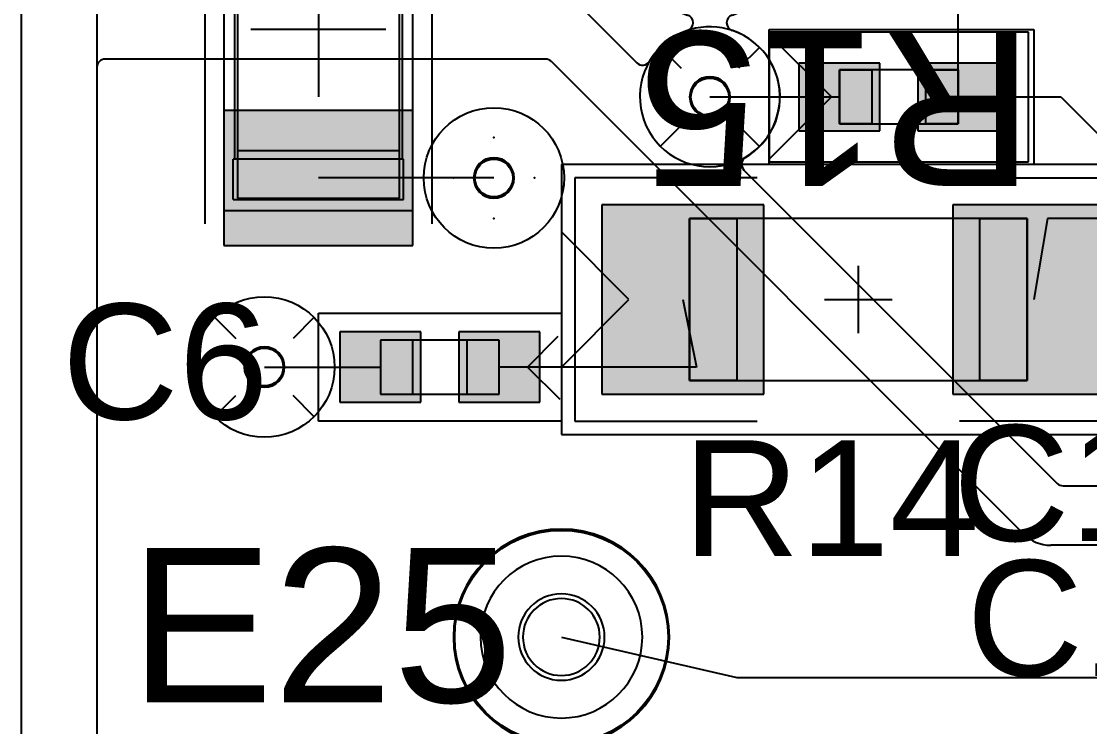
# Model space of a CAD drawing. Header units: inches. Extents: x -0.63 to 3.45, y 0 to 2.67.
# Drawn here: x 0 to 0.3957, y 0.9918 to 1.253 of the extents above; entities that cross this region are included whole.
import ezdxf

# ---------------------------------------------------------------- set-up
doc = ezdxf.new("R2010")
doc.units = ezdxf.units.IN
doc.header["$MEASUREMENT"] = 0
for name, color, linetype in [('BOARD_OUTLINE', 7, 'Continuous'), ('Bottom', 7, 'Continuous'), ('L2_GND', 7, 'Continuous'), ('L5_GND', 7, 'Continuous'), ('Layer_20', 7, 'Continuous'), ('LAYNR4', 7, 'Continuous'), ('LAYNR5', 7, 'Continuous'), ('PADLAYER_BOT', 7, 'Continuous'), ('PADLAYER_INNER', 7, 'Continuous'), ('PADLAYER_TOP', 7, 'Continuous'), ('SILKCREEN_COMP_TOP', 7, 'Continuous'), ('SILKSCREEN_TEXT_TOP', 7, 'Continuous'), ('TOOL_TOP', 7, 'Continuous'), ('Trace_Route_Top', 7, 'Continuous')]:
    doc.layers.add(name, color=color, linetype=linetype)

# ---------------------------------------------------------------- blocks, each defined once
blk = doc.blocks.new('SE1')
at = {"layer": 'BOARD_OUTLINE', "color": 7, "linetype": 'Continuous'}
blk.add_line((0, 0), (0, 2.25), dxfattribs=at)
blk = doc.blocks.new('SE')
at = {"layer": 'BOARD_OUTLINE'}
blk.add_blockref('SE1', (0, 0), dxfattribs=at)
blk = doc.blocks.new('SE71')
at = {"layer": 'Trace_Route_Top', "color": 7, "linetype": 'Continuous'}
blk.add_line((0.175, 1.195), (0.11, 1.195), dxfattribs=at)
blk = doc.blocks.new('SE70')
at = {"layer": 'Trace_Route_Top'}
blk.add_blockref('SE71', (0, 0), dxfattribs=at)
blk = doc.blocks.new('SE269')
at = {"layer": 'Trace_Route_Top', "color": 7, "linetype": 'Continuous'}
for p, q in [((0.2, 1.025), (0.265, 1.01)), ((0.265, 1.01), (0.58, 1.01))]:
    blk.add_line(p, q, dxfattribs=at)
blk = doc.blocks.new('SE268')
at = {"layer": 'Trace_Route_Top'}
blk.add_blockref('SE269', (0, 0), dxfattribs=at)
blk = doc.blocks.new('SE341')
at = {"layer": 'Trace_Route_Top', "color": 7, "linetype": 'Continuous'}
blk.add_line((0.255, 1.225), (0.303, 1.225), dxfattribs=at)
blk = doc.blocks.new('SE340')
at = {"layer": 'Trace_Route_Top'}
blk.add_blockref('SE341', (0, 0), dxfattribs=at)
blk = doc.blocks.new('SE343')
at = {"layer": 'Trace_Route_Top', "color": 7, "linetype": 'Continuous'}
blk.add_line((0.09, 1.125), (0.133, 1.125), dxfattribs=at)
blk = doc.blocks.new('SE342')
at = {"layer": 'Trace_Route_Top'}
blk.add_blockref('SE343', (0, 0), dxfattribs=at)
blk = doc.blocks.new('SE685')
at = {"layer": 'Trace_Route_Top', "color": 7, "linetype": 'Continuous'}
blk.add_line((0.347, 1.225), (0.347, 1.28), dxfattribs=at)
blk = doc.blocks.new('SE684')
at = {"layer": 'Trace_Route_Top'}
blk.add_blockref('SE685', (0, 0), dxfattribs=at)
blk = doc.blocks.new('SE687')
at = {"layer": 'Trace_Route_Top', "color": 7, "linetype": 'Continuous'}
for p, q in [((0.347, 1.225), (0.385, 1.225)), ((0.385, 1.225), (0.4, 1.21)), ((0.4, 1.21), (0.525, 1.21))]:
    blk.add_line(p, q, dxfattribs=at)
blk = doc.blocks.new('SE686')
at = {"layer": 'Trace_Route_Top'}
blk.add_blockref('SE687', (0, 0), dxfattribs=at)
blk = doc.blocks.new('SE695')
at = {"layer": 'Trace_Route_Top', "color": 7, "linetype": 'Continuous'}
for p, q in [((0.245, 1.15), (0.25, 1.125)), ((0.25, 1.125), (0.177, 1.125))]:
    blk.add_line(p, q, dxfattribs=at)
blk = doc.blocks.new('SE694')
at = {"layer": 'Trace_Route_Top'}
blk.add_blockref('SE695', (0, 0), dxfattribs=at)
blk = doc.blocks.new('SE699')
at = {"layer": 'Trace_Route_Top', "color": 7, "linetype": 'Continuous'}
for p, q in [((0.38, 1.18), (0.375, 1.15)), ((0.55925, 1.18), (0.38, 1.18))]:
    blk.add_line(p, q, dxfattribs=at)
blk = doc.blocks.new('SE698')
at = {"layer": 'Trace_Route_Top'}
blk.add_blockref('SE699', (0, 0), dxfattribs=at)
blk = doc.blocks.new('SE709')
at = {"layer": 'L2_GND', "color": 7, "linetype": 'Continuous'}
blk.add_line((0.028, 2.219), (0.028, 0.031), dxfattribs=at)
blk = doc.blocks.new('SE708')
at = {"layer": 'L2_GND'}
blk.add_blockref('SE709', (0, 0), dxfattribs=at)
blk = doc.blocks.new('SE711')
at = {"layer": 'L2_GND', "color": 7, "linetype": 'Continuous'}
for centre, radius, start, end in [((0.255, 1.2799253288), 0.0259326221805631, 288.5500008012, 251.4499991988), ((0.2457969938, 1.2525), 0.0029956336371554, 288.5499799342, 71.4500200658), ((0.2642030062, 1.2525), 0.0029956336371554, 108.5499799342, 251.4500200658), ((0.255, 1.2250746712), 0.0259326221805629, 108.5500008012, 71.4499991988)]:
    blk.add_arc(centre, radius, start, end, dxfattribs=at)
blk = doc.blocks.new('SE710')
at = {"layer": 'L2_GND'}
blk.add_blockref('SE711', (0, 0), dxfattribs=at)
blk = doc.blocks.new('SE975')
at = {"layer": 'L2_GND', "color": 7, "linetype": 'Continuous'}
blk.add_line((0.27338, 1.24338), (0.26561, 1.23561), dxfattribs=at)
blk = doc.blocks.new('SE974')
at = {"layer": 'L2_GND'}
blk.add_blockref('SE975', (0, 0), dxfattribs=at)
blk = doc.blocks.new('SE977')
at = {"layer": 'L2_GND', "color": 7, "linetype": 'Continuous'}
blk.add_line((0.23662, 1.24338), (0.24439, 1.23561), dxfattribs=at)
blk = doc.blocks.new('SE976')
at = {"layer": 'L2_GND'}
blk.add_blockref('SE977', (0, 0), dxfattribs=at)
blk = doc.blocks.new('SE979')
at = {"layer": 'L2_GND', "color": 7, "linetype": 'Continuous'}
blk.add_line((0.23662, 1.20662), (0.24439, 1.21439), dxfattribs=at)
blk = doc.blocks.new('SE978')
at = {"layer": 'L2_GND'}
blk.add_blockref('SE979', (0, 0), dxfattribs=at)
blk = doc.blocks.new('SE981')
at = {"layer": 'L2_GND', "color": 7, "linetype": 'Continuous'}
blk.add_line((0.27338, 1.20662), (0.26561, 1.21439), dxfattribs=at)
blk = doc.blocks.new('SE980')
at = {"layer": 'L2_GND'}
blk.add_blockref('SE981', (0, 0), dxfattribs=at)
blk = doc.blocks.new('SE991')
at = {"layer": 'L2_GND', "color": 7, "linetype": 'Continuous'}
blk.add_line((0.10838, 1.14338), (0.10061, 1.13561), dxfattribs=at)
blk = doc.blocks.new('SE990')
at = {"layer": 'L2_GND'}
blk.add_blockref('SE991', (0, 0), dxfattribs=at)
blk = doc.blocks.new('SE993')
at = {"layer": 'L2_GND', "color": 7, "linetype": 'Continuous'}
blk.add_line((0.07162, 1.14338), (0.07939, 1.13561), dxfattribs=at)
blk = doc.blocks.new('SE992')
at = {"layer": 'L2_GND'}
blk.add_blockref('SE993', (0, 0), dxfattribs=at)
blk = doc.blocks.new('SE995')
at = {"layer": 'L2_GND', "color": 7, "linetype": 'Continuous'}
blk.add_line((0.07162, 1.10662), (0.07939, 1.11439), dxfattribs=at)
blk = doc.blocks.new('SE994')
at = {"layer": 'L2_GND'}
blk.add_blockref('SE995', (0, 0), dxfattribs=at)
blk = doc.blocks.new('SE997')
at = {"layer": 'L2_GND', "color": 7, "linetype": 'Continuous'}
blk.add_line((0.10838, 1.10662), (0.10061, 1.11439), dxfattribs=at)
blk = doc.blocks.new('SE996')
at = {"layer": 'L2_GND'}
blk.add_blockref('SE997', (0, 0), dxfattribs=at)
blk = doc.blocks.new('SE1243')
at = {"layer": 'LAYNR4', "color": 7, "linetype": 'Continuous'}
blk.add_line((0.028, 2.219), (0.028, 0.031), dxfattribs=at)
blk = doc.blocks.new('SE1242')
at = {"layer": 'LAYNR4'}
blk.add_blockref('SE1243', (0, 0), dxfattribs=at)
blk = doc.blocks.new('SE1245')
at = {"layer": 'LAYNR4', "color": 7, "linetype": 'Continuous'}
for centre, radius, start, end in [((0.255, 1.2799253288), 0.0259326221805631, 288.5500008012, 251.4499991988), ((0.2457969938, 1.2525), 0.0029956336371554, 288.5499799342, 71.4500200658), ((0.2642030062, 1.2525), 0.0029956336371554, 108.5499799342, 251.4500200658), ((0.255, 1.2250746712), 0.0259326221805629, 108.5500008012, 71.4499991988)]:
    blk.add_arc(centre, radius, start, end, dxfattribs=at)
blk = doc.blocks.new('SE1244')
at = {"layer": 'LAYNR4'}
blk.add_blockref('SE1245', (0, 0), dxfattribs=at)
blk = doc.blocks.new('SE1353')
at = {"layer": 'L5_GND', "color": 7, "linetype": 'Continuous'}
blk.add_line((0.028, 2.219), (0.028, 0.031), dxfattribs=at)
blk = doc.blocks.new('SE1352')
at = {"layer": 'L5_GND'}
blk.add_blockref('SE1353', (0, 0), dxfattribs=at)
blk = doc.blocks.new('SE1355')
at = {"layer": 'L5_GND', "color": 7, "linetype": 'Continuous'}
for centre, radius, start, end in [((0.255, 1.2799253288), 0.0259326221805631, 288.5500008012, 251.4499991988), ((0.2457969938, 1.2525), 0.0029956336371554, 288.5499799342, 71.4500200658), ((0.2642030062, 1.2525), 0.0029956336371554, 108.5499799342, 251.4500200658), ((0.255, 1.2250746712), 0.0259326221805629, 108.5500008012, 71.4499991988)]:
    blk.add_arc(centre, radius, start, end, dxfattribs=at)
blk = doc.blocks.new('SE1354')
at = {"layer": 'L5_GND'}
blk.add_blockref('SE1355', (0, 0), dxfattribs=at)
blk = doc.blocks.new('SE1619')
at = {"layer": 'L5_GND', "color": 7, "linetype": 'Continuous'}
blk.add_line((0.27338, 1.24338), (0.26561, 1.23561), dxfattribs=at)
blk = doc.blocks.new('SE1618')
at = {"layer": 'L5_GND'}
blk.add_blockref('SE1619', (0, 0), dxfattribs=at)
blk = doc.blocks.new('SE1621')
at = {"layer": 'L5_GND', "color": 7, "linetype": 'Continuous'}
blk.add_line((0.23662, 1.24338), (0.24439, 1.23561), dxfattribs=at)
blk = doc.blocks.new('SE1620')
at = {"layer": 'L5_GND'}
blk.add_blockref('SE1621', (0, 0), dxfattribs=at)
blk = doc.blocks.new('SE1623')
at = {"layer": 'L5_GND', "color": 7, "linetype": 'Continuous'}
blk.add_line((0.23662, 1.20662), (0.24439, 1.21439), dxfattribs=at)
blk = doc.blocks.new('SE1622')
at = {"layer": 'L5_GND'}
blk.add_blockref('SE1623', (0, 0), dxfattribs=at)
blk = doc.blocks.new('SE1625')
at = {"layer": 'L5_GND', "color": 7, "linetype": 'Continuous'}
blk.add_line((0.27338, 1.20662), (0.26561, 1.21439), dxfattribs=at)
blk = doc.blocks.new('SE1624')
at = {"layer": 'L5_GND'}
blk.add_blockref('SE1625', (0, 0), dxfattribs=at)
blk = doc.blocks.new('SE1635')
at = {"layer": 'L5_GND', "color": 7, "linetype": 'Continuous'}
blk.add_line((0.10838, 1.14338), (0.10061, 1.13561), dxfattribs=at)
blk = doc.blocks.new('SE1634')
at = {"layer": 'L5_GND'}
blk.add_blockref('SE1635', (0, 0), dxfattribs=at)
blk = doc.blocks.new('SE1637')
at = {"layer": 'L5_GND', "color": 7, "linetype": 'Continuous'}
blk.add_line((0.07162, 1.14338), (0.07939, 1.13561), dxfattribs=at)
blk = doc.blocks.new('SE1636')
at = {"layer": 'L5_GND'}
blk.add_blockref('SE1637', (0, 0), dxfattribs=at)
blk = doc.blocks.new('SE1639')
at = {"layer": 'L5_GND', "color": 7, "linetype": 'Continuous'}
blk.add_line((0.07162, 1.10662), (0.07939, 1.11439), dxfattribs=at)
blk = doc.blocks.new('SE1638')
at = {"layer": 'L5_GND'}
blk.add_blockref('SE1639', (0, 0), dxfattribs=at)
blk = doc.blocks.new('SE1641')
at = {"layer": 'L5_GND', "color": 7, "linetype": 'Continuous'}
blk.add_line((0.10838, 1.10662), (0.10061, 1.11439), dxfattribs=at)
blk = doc.blocks.new('SE1640')
at = {"layer": 'L5_GND'}
blk.add_blockref('SE1641', (0, 0), dxfattribs=at)
blk = doc.blocks.new('SE1887')
at = {"layer": 'LAYNR5', "color": 7, "linetype": 'Continuous'}
for p, q in [((0.20866, 1.2569), (0.22792, 1.23764)), ((0.26764, 1.19792), (0.38368, 1.08188)), ((0.3858, 1.081), (0.41163, 1.081))]:
    blk.add_line(p, q, dxfattribs=at)
for centre, radius, start, end in [((0.2549965437, 1.2249965437), 0.0259968089088565, 300.6000099776, 149.3999900224), ((0.2300411746, 1.2397578465), 0.0029974414915577, 224.9550169107, 329.355027072), ((0.2697578465, 1.2000411746), 0.0029974414915576, 120.644972928, 225.0449830893), ((0.3858048803, 1.0840053935), 0.0030053974866775, 225.0069180991, 269.9069599008)]:
    blk.add_arc(centre, radius, start, end, dxfattribs=at)
blk = doc.blocks.new('SE1886')
at = {"layer": 'LAYNR5'}
blk.add_blockref('SE1887', (0, 0), dxfattribs=at)
blk = doc.blocks.new('SE1991')
at = {"layer": 'LAYNR5', "color": 7, "linetype": 'Continuous'}
for p, q in [((0.1942, 1.239), (0.031, 1.239)), ((0.028, 1.236), (0.028, 0.031)), ((0.37134, 1.0631), (0.19632, 1.23812)), ((0.41581, 1.059), (0.38124, 1.059))]:
    blk.add_line(p, q, dxfattribs=at)
for centre, radius, start, end in [((0.0309999978, 1.2360000022), 0.0029999977587753, 90, 180.0000856086), ((0.1941951197, 1.2359946065), 0.0030053974866776, 45.0069180991, 89.9069599008), ((0.3812391477, 1.073000381), 0.0140003810498817, 225.0035689961, 270.0034880034)]:
    blk.add_arc(centre, radius, start, end, dxfattribs=at)
blk = doc.blocks.new('SE1990')
at = {"layer": 'LAYNR5'}
blk.add_blockref('SE1991', (0, 0), dxfattribs=at)
blk = doc.blocks.new('SE2047')
at = {"layer": 'LAYNR5', "color": 7, "linetype": 'Continuous'}
blk.add_point((0.19, 1.195), dxfattribs=at)
blk = doc.blocks.new('SE2046')
at = {"layer": 'LAYNR5'}
blk.add_blockref('SE2047', (0, 0), dxfattribs=at)
blk = doc.blocks.new('SE2049')
at = {"layer": 'LAYNR5', "color": 7, "linetype": 'Continuous'}
blk.add_point((0.175, 1.21), dxfattribs=at)
blk = doc.blocks.new('SE2048')
at = {"layer": 'LAYNR5'}
blk.add_blockref('SE2049', (0, 0), dxfattribs=at)
blk = doc.blocks.new('SE2051')
at = {"layer": 'LAYNR5', "color": 7, "linetype": 'Continuous'}
blk.add_point((0.16, 1.195), dxfattribs=at)
blk = doc.blocks.new('SE2050')
at = {"layer": 'LAYNR5'}
blk.add_blockref('SE2051', (0, 0), dxfattribs=at)
blk = doc.blocks.new('SE2053')
at = {"layer": 'LAYNR5', "color": 7, "linetype": 'Continuous'}
blk.add_point((0.175, 1.18), dxfattribs=at)
blk = doc.blocks.new('SE2052')
at = {"layer": 'LAYNR5'}
blk.add_blockref('SE2053', (0, 0), dxfattribs=at)
blk = doc.blocks.new('SE2111')
at = {"layer": 'Bottom', "color": 7, "linetype": 'Continuous'}
blk.add_line((0.028, 2.219), (0.028, 0.031), dxfattribs=at)
blk = doc.blocks.new('SE2110')
at = {"layer": 'Bottom'}
blk.add_blockref('SE2111', (0, 0), dxfattribs=at)
blk = doc.blocks.new('SE2113')
at = {"layer": 'Bottom', "color": 7, "linetype": 'Continuous'}
for centre, radius, start, end in [((0.255, 1.2799253288), 0.0259326221805631, 288.5500008012, 251.4499991988), ((0.2457969938, 1.2525), 0.0029956336371554, 288.5499799342, 71.4500200658), ((0.2642030062, 1.2525), 0.0029956336371554, 108.5499799342, 251.4500200658), ((0.255, 1.2250746712), 0.0259326221805629, 108.5500008012, 71.4499991988)]:
    blk.add_arc(centre, radius, start, end, dxfattribs=at)
blk = doc.blocks.new('SE2112')
at = {"layer": 'Bottom'}
blk.add_blockref('SE2113', (0, 0), dxfattribs=at)
blk = doc.blocks.new('SE2229')
at = {"layer": 'PADLAYER_TOP', "color": 7, "linetype": 'Continuous'}
for start, end in [(0, 180), (180, 0)]:
    blk.add_arc((0.175, 1.195), 0.0075, start, end, dxfattribs=at)
blk = doc.blocks.new('SE2228')
at = {"layer": 'PADLAYER_TOP'}
blk.add_blockref('SE2229', (0, 0), dxfattribs=at)
blk = doc.blocks.new('SE2231')
at = {"layer": 'PADLAYER_INNER', "color": 7, "linetype": 'Continuous'}
for start, end in [(0, 180), (180, 0)]:
    blk.add_arc((0.175, 1.195), 0.0075, start, end, dxfattribs=at)
blk = doc.blocks.new('SE2230')
at = {"layer": 'PADLAYER_INNER'}
blk.add_blockref('SE2231', (0, 0), dxfattribs=at)
blk = doc.blocks.new('SE2233')
at = {"layer": 'PADLAYER_BOT', "color": 7, "linetype": 'Continuous'}
for start, end in [(0, 180), (180, 0)]:
    blk.add_arc((0.175, 1.195), 0.0075, start, end, dxfattribs=at)
blk = doc.blocks.new('SE2232')
at = {"layer": 'PADLAYER_BOT'}
blk.add_blockref('SE2233', (0, 0), dxfattribs=at)
blk = doc.blocks.new('SE2439')
at = {"layer": 'PADLAYER_TOP', "color": 7, "linetype": 'Continuous'}
for start, end in [(0, 180), (180, 0)]:
    blk.add_arc((0.255, 1.225), 0.0075, start, end, dxfattribs=at)
blk = doc.blocks.new('SE2438')
at = {"layer": 'PADLAYER_TOP'}
blk.add_blockref('SE2439', (0, 0), dxfattribs=at)
blk = doc.blocks.new('SE2441')
at = {"layer": 'PADLAYER_INNER', "color": 7, "linetype": 'Continuous'}
for start, end in [(0, 180), (180, 0)]:
    blk.add_arc((0.255, 1.225), 0.0075, start, end, dxfattribs=at)
blk = doc.blocks.new('SE2440')
at = {"layer": 'PADLAYER_INNER'}
blk.add_blockref('SE2441', (0, 0), dxfattribs=at)
blk = doc.blocks.new('SE2443')
at = {"layer": 'PADLAYER_BOT', "color": 7, "linetype": 'Continuous'}
for start, end in [(0, 180), (180, 0)]:
    blk.add_arc((0.255, 1.225), 0.0075, start, end, dxfattribs=at)
blk = doc.blocks.new('SE2442')
at = {"layer": 'PADLAYER_BOT'}
blk.add_blockref('SE2443', (0, 0), dxfattribs=at)
blk = doc.blocks.new('SE2445')
at = {"layer": 'PADLAYER_TOP', "color": 7, "linetype": 'Continuous'}
for start, end in [(0, 180), (180, 0)]:
    blk.add_arc((0.09, 1.125), 0.0075, start, end, dxfattribs=at)
blk = doc.blocks.new('SE2444')
at = {"layer": 'PADLAYER_TOP'}
blk.add_blockref('SE2445', (0, 0), dxfattribs=at)
blk = doc.blocks.new('SE2447')
at = {"layer": 'PADLAYER_INNER', "color": 7, "linetype": 'Continuous'}
for start, end in [(0, 180), (180, 0)]:
    blk.add_arc((0.09, 1.125), 0.0075, start, end, dxfattribs=at)
blk = doc.blocks.new('SE2446')
at = {"layer": 'PADLAYER_INNER'}
blk.add_blockref('SE2447', (0, 0), dxfattribs=at)
blk = doc.blocks.new('SE2449')
at = {"layer": 'PADLAYER_BOT', "color": 7, "linetype": 'Continuous'}
for start, end in [(0, 180), (180, 0)]:
    blk.add_arc((0.09, 1.125), 0.0075, start, end, dxfattribs=at)
blk = doc.blocks.new('SE2448')
at = {"layer": 'PADLAYER_BOT'}
blk.add_blockref('SE2449', (0, 0), dxfattribs=at)
blk = doc.blocks.new('SE2823')
at = {"layer": 'SILKCREEN_COMP_TOP', "color": 7, "linetype": 'Continuous'}
for p, q in [((0.277, 1.2), (0.277, 1.25)), ((0.277, 1.25), (0.375, 1.25)), ((0.375, 1.25), (0.375, 1.2)), ((0.375, 1.2), (0.277, 1.2))]:
    blk.add_line(p, q, dxfattribs=at)
blk = doc.blocks.new('SE2822')
at = {"layer": 'SILKCREEN_COMP_TOP'}
blk.add_blockref('SE2823', (0, 0), dxfattribs=at)
blk = doc.blocks.new('SE2825')
at = {"layer": 'SILKCREEN_COMP_TOP', "color": 7, "linetype": 'Continuous'}
for p, q in [((0.3, 1.225), (0.277, 1.248)), ((0.277, 1.202), (0.3, 1.225))]:
    blk.add_line(p, q, dxfattribs=at)
blk = doc.blocks.new('SE2824')
at = {"layer": 'SILKCREEN_COMP_TOP'}
blk.add_blockref('SE2825', (0, 0), dxfattribs=at)
blk = doc.blocks.new('SE2827')
at = {"layer": 'SILKSCREEN_TEXT_TOP', "color": 7, "linetype": 'Continuous'}
for p, q in [((0.373, 1.249), (0.277, 1.249)), ((0.277, 1.249), (0.277, 1.201)), ((0.373, 1.201), (0.373, 1.249)), ((0.277, 1.201), (0.373, 1.201))]:
    blk.add_line(p, q, dxfattribs=at)
blk = doc.blocks.new('SE2826')
at = {"layer": 'SILKSCREEN_TEXT_TOP'}
blk.add_blockref('SE2827', (0, 0), dxfattribs=at)
blk = doc.blocks.new('SE2829')
at = {"layer": 'Layer_20', "color": 7, "linetype": 'Continuous'}
for p, q in [((0.347, 1.235), (0.303, 1.235)), ((0.303, 1.235), (0.303, 1.215)), ((0.347, 1.215), (0.347, 1.235)), ((0.303, 1.215), (0.347, 1.215))]:
    blk.add_line(p, q, dxfattribs=at)
blk = doc.blocks.new('SE2828')
at = {"layer": 'Layer_20'}
blk.add_blockref('SE2829', (0, 0), dxfattribs=at)
blk = doc.blocks.new('SE2831')
at = {"layer": 'Layer_20', "color": 7, "linetype": 'Continuous'}
for p, q in [((0.335, 1.215), (0.335, 1.235)), ((0.335, 1.235), (0.347, 1.235)), ((0.347, 1.235), (0.347, 1.215)), ((0.347, 1.215), (0.335, 1.215))]:
    blk.add_line(p, q, dxfattribs=at)
blk = doc.blocks.new('SE2830')
at = {"layer": 'Layer_20'}
blk.add_blockref('SE2831', (0, 0), dxfattribs=at)
blk = doc.blocks.new('SE2833')
at = {"layer": 'Layer_20', "color": 7, "linetype": 'Continuous'}
for p, q in [((0.303, 1.215), (0.303, 1.235)), ((0.303, 1.235), (0.315, 1.235)), ((0.315, 1.235), (0.315, 1.215)), ((0.315, 1.215), (0.303, 1.215))]:
    blk.add_line(p, q, dxfattribs=at)
blk = doc.blocks.new('SE2832')
at = {"layer": 'Layer_20'}
blk.add_blockref('SE2833', (0, 0), dxfattribs=at)
blk = doc.blocks.new('SE2887')
at = {"layer": 'SILKCREEN_COMP_TOP', "color": 7, "linetype": 'Continuous'}
for p, q in [((0.11, 1.105), (0.11, 1.145)), ((0.11, 1.145), (0.2, 1.145)), ((0.2, 1.145), (0.2, 1.105)), ((0.2, 1.105), (0.11, 1.105))]:
    blk.add_line(p, q, dxfattribs=at)
blk = doc.blocks.new('SE2886')
at = {"layer": 'SILKCREEN_COMP_TOP'}
blk.add_blockref('SE2887', (0, 0), dxfattribs=at)
blk = doc.blocks.new('SE2889')
at = {"layer": 'SILKCREEN_COMP_TOP', "color": 7, "linetype": 'Continuous'}
for p, q in [((0.19875, 1.13625), (0.1875, 1.125)), ((0.1875, 1.125), (0.19937, 1.11312))]:
    blk.add_line(p, q, dxfattribs=at)
blk = doc.blocks.new('SE2888')
at = {"layer": 'SILKCREEN_COMP_TOP'}
blk.add_blockref('SE2889', (0, 0), dxfattribs=at)
blk = doc.blocks.new('SE2891')
at = {"layer": 'Layer_20', "color": 7, "linetype": 'Continuous'}
for p, q in [((0.133, 1.135), (0.133, 1.115)), ((0.177, 1.135), (0.133, 1.135)), ((0.177, 1.115), (0.177, 1.135)), ((0.133, 1.115), (0.177, 1.115))]:
    blk.add_line(p, q, dxfattribs=at)
blk = doc.blocks.new('SE2890')
at = {"layer": 'Layer_20'}
blk.add_blockref('SE2891', (0, 0), dxfattribs=at)
blk = doc.blocks.new('SE2893')
at = {"layer": 'Layer_20', "color": 7, "linetype": 'Continuous'}
for p, q in [((0.177, 1.135), (0.165, 1.135)), ((0.165, 1.135), (0.165, 1.115)), ((0.177, 1.115), (0.177, 1.135)), ((0.165, 1.115), (0.177, 1.115))]:
    blk.add_line(p, q, dxfattribs=at)
blk = doc.blocks.new('SE2892')
at = {"layer": 'Layer_20'}
blk.add_blockref('SE2893', (0, 0), dxfattribs=at)
blk = doc.blocks.new('SE2895')
at = {"layer": 'Layer_20', "color": 7, "linetype": 'Continuous'}
for p, q in [((0.145, 1.135), (0.133, 1.135)), ((0.133, 1.135), (0.133, 1.115)), ((0.145, 1.115), (0.145, 1.135)), ((0.133, 1.115), (0.145, 1.115))]:
    blk.add_line(p, q, dxfattribs=at)
blk = doc.blocks.new('SE2894')
at = {"layer": 'Layer_20'}
blk.add_blockref('SE2895', (0, 0), dxfattribs=at)
blk = doc.blocks.new('SE3321')
at = {"layer": 'SILKSCREEN_TEXT_TOP', "color": 7, "linetype": 'Continuous'}
for start, end in [(0, 180), (180, 0)]:
    blk.add_arc((0.2, 1.025), 0.04, start, end, dxfattribs=at)
blk = doc.blocks.new('SE3320')
at = {"layer": 'SILKSCREEN_TEXT_TOP'}
blk.add_blockref('SE3321', (0, 0), dxfattribs=at)
blk = doc.blocks.new('SE3323')
at = {"layer": 'Layer_20', "color": 7, "linetype": 'Continuous'}
for start, end in [(0, 180), (180, 0)]:
    blk.add_arc((0.2, 1.025), 0.03, start, end, dxfattribs=at)
blk = doc.blocks.new('SE3322')
at = {"layer": 'Layer_20'}
blk.add_blockref('SE3323', (0, 0), dxfattribs=at)
blk = doc.blocks.new('SE3325')
at = {"layer": 'PADLAYER_TOP', "color": 7, "linetype": 'Continuous'}
for start, end in [(0, 180), (180, 0)]:
    blk.add_arc((0.2, 1.025), 0.01425, start, end, dxfattribs=at)
blk = doc.blocks.new('SE3324')
at = {"layer": 'PADLAYER_TOP'}
blk.add_blockref('SE3325', (0, 0), dxfattribs=at)
blk = doc.blocks.new('SE3327')
at = {"layer": 'PADLAYER_INNER', "color": 7, "linetype": 'Continuous'}
for start, end in [(0, 180), (180, 0)]:
    blk.add_arc((0.2, 1.025), 0.01425, start, end, dxfattribs=at)
blk = doc.blocks.new('SE3326')
at = {"layer": 'PADLAYER_INNER'}
blk.add_blockref('SE3327', (0, 0), dxfattribs=at)
blk = doc.blocks.new('SE3329')
at = {"layer": 'PADLAYER_BOT', "color": 7, "linetype": 'Continuous'}
for start, end in [(0, 180), (180, 0)]:
    blk.add_arc((0.2, 1.025), 0.01425, start, end, dxfattribs=at)
blk = doc.blocks.new('SE3328')
at = {"layer": 'PADLAYER_BOT'}
blk.add_blockref('SE3329', (0, 0), dxfattribs=at)
blk = doc.blocks.new('SE3331')
at = {"layer": 'TOOL_TOP', "color": 7, "linetype": 'Continuous'}
for start, end in [(0, 180), (180, 0)]:
    blk.add_arc((0.2, 1.025), 0.016, start, end, dxfattribs=at)
blk = doc.blocks.new('SE3330')
at = {"layer": 'TOOL_TOP'}
blk.add_blockref('SE3331', (0, 0), dxfattribs=at)
blk = doc.blocks.new('SE3543')
at = {"layer": 'SILKSCREEN_TEXT_TOP', "color": 7, "linetype": 'Continuous'}
for p, q in [((0.2725, 1.195), (0.205, 1.195)), ((0.205, 1.195), (0.205, 1.105)), ((0.205, 1.105), (0.2725, 1.105))]:
    blk.add_line(p, q, dxfattribs=at)
blk = doc.blocks.new('SE3542')
at = {"layer": 'SILKSCREEN_TEXT_TOP'}
blk.add_blockref('SE3543', (0, 0), dxfattribs=at)
blk = doc.blocks.new('SE3545')
at = {"layer": 'SILKSCREEN_TEXT_TOP', "color": 7, "linetype": 'Continuous'}
for p, q in [((0.3475, 1.195), (0.415, 1.195)), ((0.415, 1.195), (0.415, 1.105)), ((0.415, 1.105), (0.3475, 1.105))]:
    blk.add_line(p, q, dxfattribs=at)
blk = doc.blocks.new('SE3544')
at = {"layer": 'SILKSCREEN_TEXT_TOP'}
blk.add_blockref('SE3545', (0, 0), dxfattribs=at)
blk = doc.blocks.new('SE3547')
at = {"layer": 'SILKCREEN_COMP_TOP', "color": 7, "linetype": 'Continuous'}
for p, q in [((0.42, 1.2), (0.2, 1.2)), ((0.2, 1.2), (0.2, 1.1)), ((0.42, 1.1), (0.42, 1.2)), ((0.2, 1.1), (0.42, 1.1))]:
    blk.add_line(p, q, dxfattribs=at)
blk = doc.blocks.new('SE3546')
at = {"layer": 'SILKCREEN_COMP_TOP'}
blk.add_blockref('SE3547', (0, 0), dxfattribs=at)
blk = doc.blocks.new('SE3549')
at = {"layer": 'SILKCREEN_COMP_TOP', "color": 7, "linetype": 'Continuous'}
for p, q in [((0.225, 1.15), (0.2, 1.175)), ((0.2, 1.125), (0.225, 1.15))]:
    blk.add_line(p, q, dxfattribs=at)
blk = doc.blocks.new('SE3548')
at = {"layer": 'SILKCREEN_COMP_TOP'}
blk.add_blockref('SE3549', (0, 0), dxfattribs=at)
blk = doc.blocks.new('SE3551')
at = {"layer": 'SILKCREEN_COMP_TOP', "color": 7, "linetype": 'Continuous'}
blk.add_line((0.2975, 1.15), (0.3225, 1.15), dxfattribs=at)
blk = doc.blocks.new('SE3550')
at = {"layer": 'SILKCREEN_COMP_TOP'}
blk.add_blockref('SE3551', (0, 0), dxfattribs=at)
blk = doc.blocks.new('SE3553')
at = {"layer": 'SILKCREEN_COMP_TOP', "color": 7, "linetype": 'Continuous'}
blk.add_line((0.31, 1.1375), (0.31, 1.1625), dxfattribs=at)
blk = doc.blocks.new('SE3552')
at = {"layer": 'SILKCREEN_COMP_TOP'}
blk.add_blockref('SE3553', (0, 0), dxfattribs=at)
blk = doc.blocks.new('SE3555')
at = {"layer": 'Layer_20', "color": 7, "linetype": 'Continuous'}
for p, q in [((0.3725, 1.18), (0.2475, 1.18)), ((0.2475, 1.18), (0.2475, 1.12)), ((0.3725, 1.12), (0.3725, 1.18)), ((0.2475, 1.12), (0.3725, 1.12))]:
    blk.add_line(p, q, dxfattribs=at)
blk = doc.blocks.new('SE3554')
at = {"layer": 'Layer_20'}
blk.add_blockref('SE3555', (0, 0), dxfattribs=at)
blk = doc.blocks.new('SE3557')
at = {"layer": 'Layer_20', "color": 7, "linetype": 'Continuous'}
for p, q in [((0.2475, 1.12), (0.2475, 1.18)), ((0.2475, 1.18), (0.265, 1.18)), ((0.265, 1.18), (0.265, 1.12)), ((0.265, 1.12), (0.2475, 1.12))]:
    blk.add_line(p, q, dxfattribs=at)
blk = doc.blocks.new('SE3556')
at = {"layer": 'Layer_20'}
blk.add_blockref('SE3557', (0, 0), dxfattribs=at)
blk = doc.blocks.new('SE3559')
at = {"layer": 'Layer_20', "color": 7, "linetype": 'Continuous'}
for p, q in [((0.355, 1.12), (0.355, 1.18)), ((0.355, 1.18), (0.3725, 1.18)), ((0.3725, 1.18), (0.3725, 1.12)), ((0.3725, 1.12), (0.355, 1.12))]:
    blk.add_line(p, q, dxfattribs=at)
blk = doc.blocks.new('SE3558')
at = {"layer": 'Layer_20'}
blk.add_blockref('SE3559', (0, 0), dxfattribs=at)
blk = doc.blocks.new('SE3569')
at = {"layer": 'SILKCREEN_COMP_TOP', "color": 7, "linetype": 'Continuous'}
blk.add_line((0.141, 1.298), (0.141, 1.202), dxfattribs=at)
blk = doc.blocks.new('SE3568')
at = {"layer": 'SILKCREEN_COMP_TOP'}
blk.add_blockref('SE3569', (0, 0), dxfattribs=at)
blk = doc.blocks.new('SE3571')
at = {"layer": 'SILKCREEN_COMP_TOP', "color": 7, "linetype": 'Continuous'}
blk.add_line((0.079, 1.202), (0.079, 1.298), dxfattribs=at)
blk = doc.blocks.new('SE3570')
at = {"layer": 'SILKCREEN_COMP_TOP'}
blk.add_blockref('SE3571', (0, 0), dxfattribs=at)
blk = doc.blocks.new('SE3573')
at = {"layer": 'SILKCREEN_COMP_TOP', "color": 7, "linetype": 'Continuous'}
blk.add_line((0.0785, 1.187), (0.0785, 1.202), dxfattribs=at)
blk = doc.blocks.new('SE3572')
at = {"layer": 'SILKCREEN_COMP_TOP'}
blk.add_blockref('SE3573', (0, 0), dxfattribs=at)
blk = doc.blocks.new('SE3575')
at = {"layer": 'SILKCREEN_COMP_TOP', "color": 7, "linetype": 'Continuous'}
blk.add_line((0.1415, 1.202), (0.0785, 1.202), dxfattribs=at)
blk = doc.blocks.new('SE3574')
at = {"layer": 'SILKCREEN_COMP_TOP'}
blk.add_blockref('SE3575', (0, 0), dxfattribs=at)
blk = doc.blocks.new('SE3577')
at = {"layer": 'SILKCREEN_COMP_TOP', "color": 7, "linetype": 'Continuous'}
blk.add_line((0.0785, 1.187), (0.1415, 1.187), dxfattribs=at)
blk = doc.blocks.new('SE3576')
at = {"layer": 'SILKCREEN_COMP_TOP'}
blk.add_blockref('SE3577', (0, 0), dxfattribs=at)
blk = doc.blocks.new('SE3579')
at = {"layer": 'SILKCREEN_COMP_TOP', "color": 7, "linetype": 'Continuous'}
blk.add_line((0.1415, 1.187), (0.1415, 1.202), dxfattribs=at)
blk = doc.blocks.new('SE3578')
at = {"layer": 'SILKCREEN_COMP_TOP'}
blk.add_blockref('SE3579', (0, 0), dxfattribs=at)
blk = doc.blocks.new('SE3581')
at = {"layer": 'SILKSCREEN_TEXT_TOP', "color": 7, "linetype": 'Continuous'}
for p, q in [((0.075, 1.317), (0.075, 1.183)), ((0.145, 1.317), (0.075, 1.317)), ((0.145, 1.183), (0.145, 1.317)), ((0.075, 1.183), (0.145, 1.183))]:
    blk.add_line(p, q, dxfattribs=at)
blk = doc.blocks.new('SE3580')
at = {"layer": 'SILKSCREEN_TEXT_TOP'}
blk.add_blockref('SE3581', (0, 0), dxfattribs=at)
blk = doc.blocks.new('SE3583')
at = {"layer": 'Layer_20', "color": 7, "linetype": 'Continuous'}
for p, q in [((0.08, 1.3125), (0.08, 1.1875)), ((0.14, 1.3125), (0.08, 1.3125)), ((0.14, 1.1875), (0.14, 1.3125)), ((0.08, 1.1875), (0.14, 1.1875))]:
    blk.add_line(p, q, dxfattribs=at)
blk = doc.blocks.new('SE3582')
at = {"layer": 'Layer_20'}
blk.add_blockref('SE3583', (0, 0), dxfattribs=at)
blk = doc.blocks.new('SE3585')
at = {"layer": 'SILKSCREEN_TEXT_TOP', "color": 7, "linetype": 'Continuous'}
blk.add_line((0.068, 1.322), (0.068, 1.178), dxfattribs=at)
blk = doc.blocks.new('SE3584')
at = {"layer": 'SILKSCREEN_TEXT_TOP'}
blk.add_blockref('SE3585', (0, 0), dxfattribs=at)
blk = doc.blocks.new('SE3587')
at = {"layer": 'SILKSCREEN_TEXT_TOP', "color": 7, "linetype": 'Continuous'}
blk.add_line((0.152, 1.322), (0.152, 1.178), dxfattribs=at)
blk = doc.blocks.new('SE3586')
at = {"layer": 'SILKSCREEN_TEXT_TOP'}
blk.add_blockref('SE3587', (0, 0), dxfattribs=at)
blk = doc.blocks.new('SE3589')
at = {"layer": 'Layer_20', "color": 7, "linetype": 'Continuous'}
blk.add_line((0.135, 1.25), (0.085, 1.25), dxfattribs=at)
blk = doc.blocks.new('SE3588')
at = {"layer": 'Layer_20'}
blk.add_blockref('SE3589', (0, 0), dxfattribs=at)
blk = doc.blocks.new('SE3591')
at = {"layer": 'Layer_20', "color": 7, "linetype": 'Continuous'}
blk.add_line((0.11, 1.275), (0.11, 1.225), dxfattribs=at)
blk = doc.blocks.new('SE3590')
at = {"layer": 'Layer_20'}
blk.add_blockref('SE3591', (0, 0), dxfattribs=at)
blk = doc.blocks.new('SE3595')
at = {"layer": 'Layer_20', "color": 7, "linetype": 'Continuous'}
for p, q in [((0.14, 1.205), (0.08, 1.205)), ((0.08, 1.205), (0.08, 1.1875)), ((0.14, 1.1875), (0.14, 1.205)), ((0.08, 1.1875), (0.14, 1.1875))]:
    blk.add_line(p, q, dxfattribs=at)
blk = doc.blocks.new('SE3594')
at = {"layer": 'Layer_20'}
blk.add_blockref('SE3595', (0, 0), dxfattribs=at)

msp = doc.modelspace()

# ---------------------------------------------------------------- hatches: boundary and pattern name
at = {"layer": 'PADLAYER_TOP', "linetype": 'Continuous'}
for points in [[(0.3179999999999999, 1.2375), (0.2879999999999999, 1.2375), (0.2879999999999999, 1.2125), (0.3179999999999999, 1.2125)], [(0.3619999999999999, 1.2375), (0.332, 1.2375), (0.332, 1.2125), (0.3619999999999999, 1.2125)], [(0.075, 1.17), (0.145, 1.17), (0.145, 1.22), (0.075, 1.22)], [(0.275, 1.115), (0.275, 1.185), (0.215, 1.185), (0.215, 1.115)], [(0.405, 1.115), (0.405, 1.185), (0.3449999999999999, 1.185), (0.3449999999999999, 1.115)], [(0.118, 1.112), (0.148, 1.112), (0.148, 1.138), (0.118, 1.138)], [(0.162, 1.112), (0.1919999999999999, 1.112), (0.1919999999999999, 1.138), (0.162, 1.138)]]:
    msp.add_hatch(color=7, dxfattribs=at).paths.add_polyline_path(points)

# ---------------------------------------------------------------- linework, layer by layer
at = {"layer": 'Bottom', "color": 7, "linetype": 'Continuous'}
for centre, radius in [((0.175, 1.195), 0.026), ((0.09, 1.125), 0.026), ((0.2, 1.025), 0.0395)]:
    msp.add_circle(centre, radius, dxfattribs=at)
at = {"layer": 'L2_GND', "color": 7, "linetype": 'Continuous'}
for centre, radius in [((0.175, 1.195), 0.026), ((0.09, 1.125), 0.026), ((0.2, 1.025), 0.0395)]:
    msp.add_circle(centre, radius, dxfattribs=at)
at = {"layer": 'L5_GND', "color": 7, "linetype": 'Continuous'}
for centre, radius in [((0.175, 1.195), 0.026), ((0.09, 1.125), 0.026), ((0.2, 1.025), 0.0395)]:
    msp.add_circle(centre, radius, dxfattribs=at)
at = {"layer": 'LAYNR4', "color": 7, "linetype": 'Continuous'}
for centre, radius in [((0.175, 1.195), 0.026), ((0.09, 1.125), 0.026), ((0.2, 1.025), 0.0395)]:
    msp.add_circle(centre, radius, dxfattribs=at)
at = {"layer": 'LAYNR5', "color": 7, "linetype": 'Continuous'}
for centre, radius in [((0.09, 1.125), 0.026), ((0.2, 1.025), 0.0395)]:
    msp.add_circle(centre, radius, dxfattribs=at)
at = {"layer": 'PADLAYER_TOP', "color": 7, "linetype": 'Continuous'}
for p, q in [((0.318, 1.2375), (0.288, 1.2375)), ((0.288, 1.2375), (0.288, 1.2125)), ((0.318, 1.2125), (0.318, 1.2375)), ((0.362, 1.2375), (0.332, 1.2375)), ((0.332, 1.2375), (0.332, 1.2125)), ((0.362, 1.2125), (0.362, 1.2375)), ((0.145, 1.22), (0.075, 1.22)), ((0.075, 1.22), (0.075, 1.17)), ((0.145, 1.17), (0.145, 1.22)), ((0.288, 1.2125), (0.318, 1.2125)), ((0.332, 1.2125), (0.362, 1.2125)), ((0.275, 1.185), (0.215, 1.185)), ((0.215, 1.185), (0.215, 1.115)), ((0.275, 1.115), (0.275, 1.185)), ((0.405, 1.185), (0.345, 1.185)), ((0.345, 1.185), (0.345, 1.115)), ((0.075, 1.17), (0.145, 1.17)), ((0.148, 1.138), (0.118, 1.138)), ((0.118, 1.138), (0.118, 1.112)), ((0.148, 1.112), (0.148, 1.138)), ((0.192, 1.138), (0.162, 1.138)), ((0.162, 1.138), (0.162, 1.112)), ((0.192, 1.112), (0.192, 1.138)), ((0.118, 1.112), (0.148, 1.112)), ((0.162, 1.112), (0.192, 1.112)), ((0.215, 1.115), (0.275, 1.115)), ((0.345, 1.115), (0.405, 1.115))]:
    msp.add_line(p, q, dxfattribs=at)
at = {"layer": 'TOOL_TOP', "color": 7, "linetype": 'Continuous'}
for centre in [(0.255, 1.225), (0.175, 1.195), (0.09, 1.125)]:
    msp.add_circle(centre, 0.007, dxfattribs=at)

# ---------------------------------------------------------------- block references
for name in ['SE', 'SE708', 'SE1242', 'SE1352', 'SE1886', 'SE2110', 'SE3584', 'SE3586', 'SE3580', 'SE3582', 'SE710', 'SE1244', 'SE1354', 'SE2112', 'SE3570', 'SE3568', 'SE684', 'SE3590', 'SE3588', 'SE2822', 'SE2826', 'SE2824', 'SE976', 'SE1620', 'SE974', 'SE1618', 'SE1990', 'SE2828', 'SE2832', 'SE2830', 'SE2438', 'SE2440', 'SE2442', 'SE340', 'SE686', 'SE978', 'SE1622', 'SE980', 'SE1624', 'SE2048', 'SE3594', 'SE3572', 'SE3574', 'SE3578', 'SE2228', 'SE2230', 'SE2232', 'SE3546', 'SE70', 'SE2050', 'SE2046', 'SE3542', 'SE3544', 'SE3576', 'SE2052', 'SE3554', 'SE3556', 'SE3558', 'SE698', 'SE3548', 'SE3552', 'SE694', 'SE3550', 'SE2886', 'SE992', 'SE1636', 'SE990', 'SE1634', 'SE2888', 'SE2444', 'SE2446', 'SE2448', 'SE2890', 'SE2894', 'SE2892', 'SE342', 'SE994', 'SE1638', 'SE996', 'SE1640', 'SE3320', 'SE3322', 'SE3330', 'SE3324', 'SE3326', 'SE3328', 'SE268']:
    msp.add_blockref(name, (0, 0))

# ---------------------------------------------------------------- texts
at = {"layer": 'SILKCREEN_COMP_TOP', "insert": (0.375, 1.2500003937), "char_height": 0.057143, "width": 0.1465846111, "attachment_point": 7, "rotation": 180.00000299999994}
msp.add_mtext('{\\fArial|b0||i0||c0|p34;\\C7;\\H5.7143e-002;\\W1.;R15}', dxfattribs=at)
at = {"layer": 'SILKSCREEN_TEXT_TOP', "char_height": 0.042857, "attachment_point": 7}
for s, insert, width, rotation in [('{\\fArial|b0||i0||c0|p34;\\C7;\\H4.2857e-002;\\W1.;C6}', (0.015, 1.1049996063), 0.0763976546, 1.0000000000000004e-06), ('{\\fArial|b0||i0||c0|p34;\\C7;\\H4.2857e-002;\\W1.;C10}', (0.345, 1.0599996063), 0.1099379154, 9.999999999999997e-07), ('{\\fArial|b0||i0||c0|p34;\\C7;\\H4.2857e-002;\\W1.;R14}', (0.245, 1.0549996063), 0.1099379154, 2.9999999999999997e-06), ('{\\fArial|b0||i0||c0|p34;\\C7;\\H4.2857e-002;\\W1.;C11}', (0.35, 1.0099996063), 0.1099379154, 9.999999999999997e-07)]:
    msp.add_mtext(s, dxfattribs=dict(at, insert=insert, width=width, rotation=rotation))
at = {"layer": 'SILKSCREEN_TEXT_TOP', "insert": (0.04, 0.9999996063), "char_height": 0.057143, "width": 0.1428578937, "attachment_point": 7}
msp.add_mtext('{\\fArial|b0||i0||c0|p34;\\C7;\\H5.7143e-002;\\W1.;E25}', dxfattribs=at)

doc.saveas('drawing.dxf')
